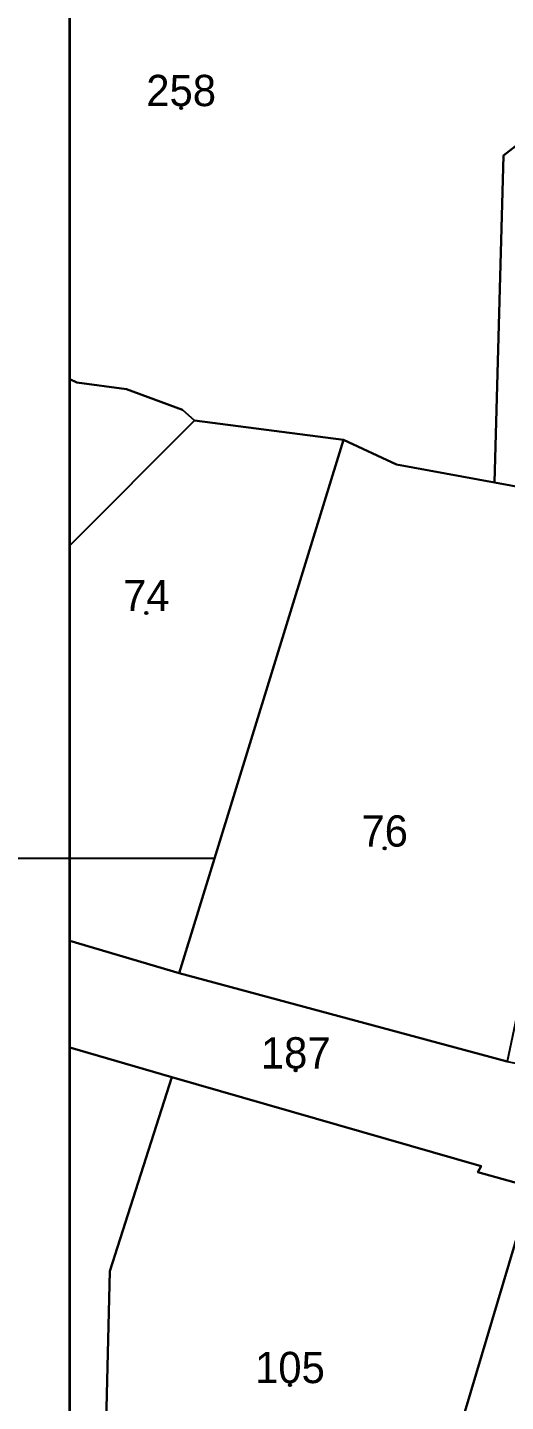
# Model space of a CAD drawing. Extents: x 220180 to 220303, y 630173 to 630265.
# Drawn here: x 220269.85 to 220273.98, y 630219.73 to 630231.58 of the extents above; entities that cross this region are included whole.
import ezdxf
from ezdxf.enums import TextEntityAlignment as Align

# ---------------------------------------------------------------- set-up
doc = ezdxf.new("R2010")
doc.units = 0
for name, color, linetype in [('C1602_0', 236, 'Continuous'), ('C1603_0', 236, 'Continuous'), ('C1680', 7, 'Continuous')]:
    doc.layers.add(name, color=color, linetype=linetype)
doc.styles.add('hebtxt', font='hebtxt.shx')

# ---------------------------------------------------------------- blocks, each defined once
blk = doc.blocks.new('C1603')
at = {"color": 255}
blk.add_circle((0, 0), 0.1, dxfattribs=at)
at = {"style": 'hebtxt', "width": 3}
blk.add_attdef('CROSS', text='', height=4, dxfattribs=at).set_placement((0, 1.5), align=Align.MIDDLE)
at = {"style": 'hebtxt'}
blk.add_attdef('PARCEL_NAME', text='', height=2.7, dxfattribs=at).set_placement((0, 1.5), align=Align.MIDDLE)
at = {"style": 'hebtxt', "flags": 1}
for tag, p in [('GUSH', (0, -1)), ('PARCEL_STATUS', (0, -2.5)), ('PARCEL_SOURCE', (0, -4)), ('LEGAL_AREA', (0, -5.5)), ('CALC_AREA', (0, -7)), ('PARCEL_PREVIOUS', (0, -8.5)), ('GUSH_PREVIOUS', (0, -10)), ('TABA_PLAN', (0, -11.5)), ('TABA_MIGRASH', (0, -13)), ('TABA_YEUD', (0, -14.5)), ('COMMENT', (0, -16))]:
    blk.add_attdef(tag, text='', height=1, dxfattribs=at).set_placement(p, align=Align.MIDDLE)

msp = doc.modelspace()

# ---------------------------------------------------------------- linework, layer by layer
msp.add_lwpolyline([(220270.214, 630213.994), (220295.214, 630213.994), (220295.214, 630238.994), (220270.214, 630238.994)], close=True)
at = {"layer": 'C1602_0'}
for points in [[(220270.214, 630233.247), (220271.177, 630233.203), (220271.803, 630233.654), (220272.825, 630234.418), (220275.209, 630231.448), (220275.192, 630231.436), (220273.96, 630230.477), (220273.882, 630227.655), (220273.034, 630227.81), (220272.576, 630228.024), (220271.291, 630228.19), (220271.187, 630228.283), (220270.704, 630228.462), (220270.274, 630228.52), (220270.214, 630228.549)], [(220270.214, 630228.549), (220270.274, 630228.52), (220270.704, 630228.462), (220271.187, 630228.283), (220271.291, 630228.19), (220270.214, 630227.112)], [(220270.214, 630227.112), (220271.291, 630228.19), (220272.576, 630228.024), (220271.16, 630223.422), (220270.214, 630223.7)], [(220270.214, 630223.7), (220271.16, 630223.422), (220273.991, 630222.66), (220277.495, 630221.95), (220277.555, 630221.938), (220279.063, 630221.633), (220281.024, 630221.236), (220280.835, 630220.328), (220277.876, 630220.919), (220277.769, 630220.917), (220277.69, 630220.866), (220277.643, 630220.8), (220277.652, 630220.964), (220277.178, 630221.04), (220274.203, 630221.576), (220273.738, 630221.705), (220273.766, 630221.756), (220271.095, 630222.525), (220270.214, 630222.781)], [(220270.214, 630222.781), (220271.095, 630222.525), (220270.56, 630220.851), (220270.508, 630218.724), (220270.214, 630218.697)]]:
    msp.add_lwpolyline(points, dxfattribs=at)
for points in [[(220276.695, 630227.535), (220275.004, 630227.511), (220274.617, 630227.521), (220273.882, 630227.655), (220273.96, 630230.477), (220275.192, 630231.436), (220275.209, 630231.448), (220275.611, 630230.944), (220276.39, 630229.975), (220276.8, 630229.401), (220277.074, 630228.97), (220277.414, 630228.406), (220277.725, 630227.851), (220276.695, 630227.535)], [(220272.576, 630228.024), (220273.034, 630227.81), (220273.882, 630227.655), (220274.617, 630227.521), (220275.004, 630227.511), (220274.806, 630226.561), (220274.6, 630225.576), (220274.119, 630223.276), (220273.991, 630222.66), (220271.16, 630223.422), (220272.576, 630228.024)], [(220273.381, 630218.815), (220272.357, 630218.888), (220270.508, 630218.724), (220270.56, 630220.851), (220271.095, 630222.525), (220273.766, 630221.756), (220273.738, 630221.705), (220274.203, 630221.576), (220273.381, 630218.815)], [(220276.872, 630218.563), (220274.595, 630218.726), (220273.381, 630218.815), (220274.203, 630221.576), (220277.178, 630221.04), (220276.872, 630218.563)]]:
    msp.add_lwpolyline(points, close=True, dxfattribs=at)
at = {"layer": 'C1680'}
for p, q in [((220267.708, 630224.415), (220270.208, 630224.415)), ((220270.208, 630224.415), (220271.458, 630224.415))]:
    msp.add_line(p, q, dxfattribs=at)
msp.add_lwpolyline([(220270.208, 630213.988), (220295.22, 630213.988), (220295.22, 630239), (220270.208, 630239), (220270.208, 630213.988)], dxfattribs=at)

# ---------------------------------------------------------------- block references
at = {"layer": 'C1603_0', "xscale": 0.1, "yscale": 0.1, "zscale": 0.1}
for p, values in [((220271.176, 630230.889), {'PARCEL_NAME': '258'}), ((220270.875, 630226.531), {'PARCEL_NAME': '74'}), ((220272.933, 630224.499), {'PARCEL_NAME': '76'}), ((220272.165, 630222.584), {'PARCEL_NAME': '187'}), ((220272.115, 630219.869), {'PARCEL_NAME': '105'})]:
    msp.add_blockref('C1603', p, dxfattribs=at).add_auto_attribs(values)

doc.saveas('drawing.dxf')
